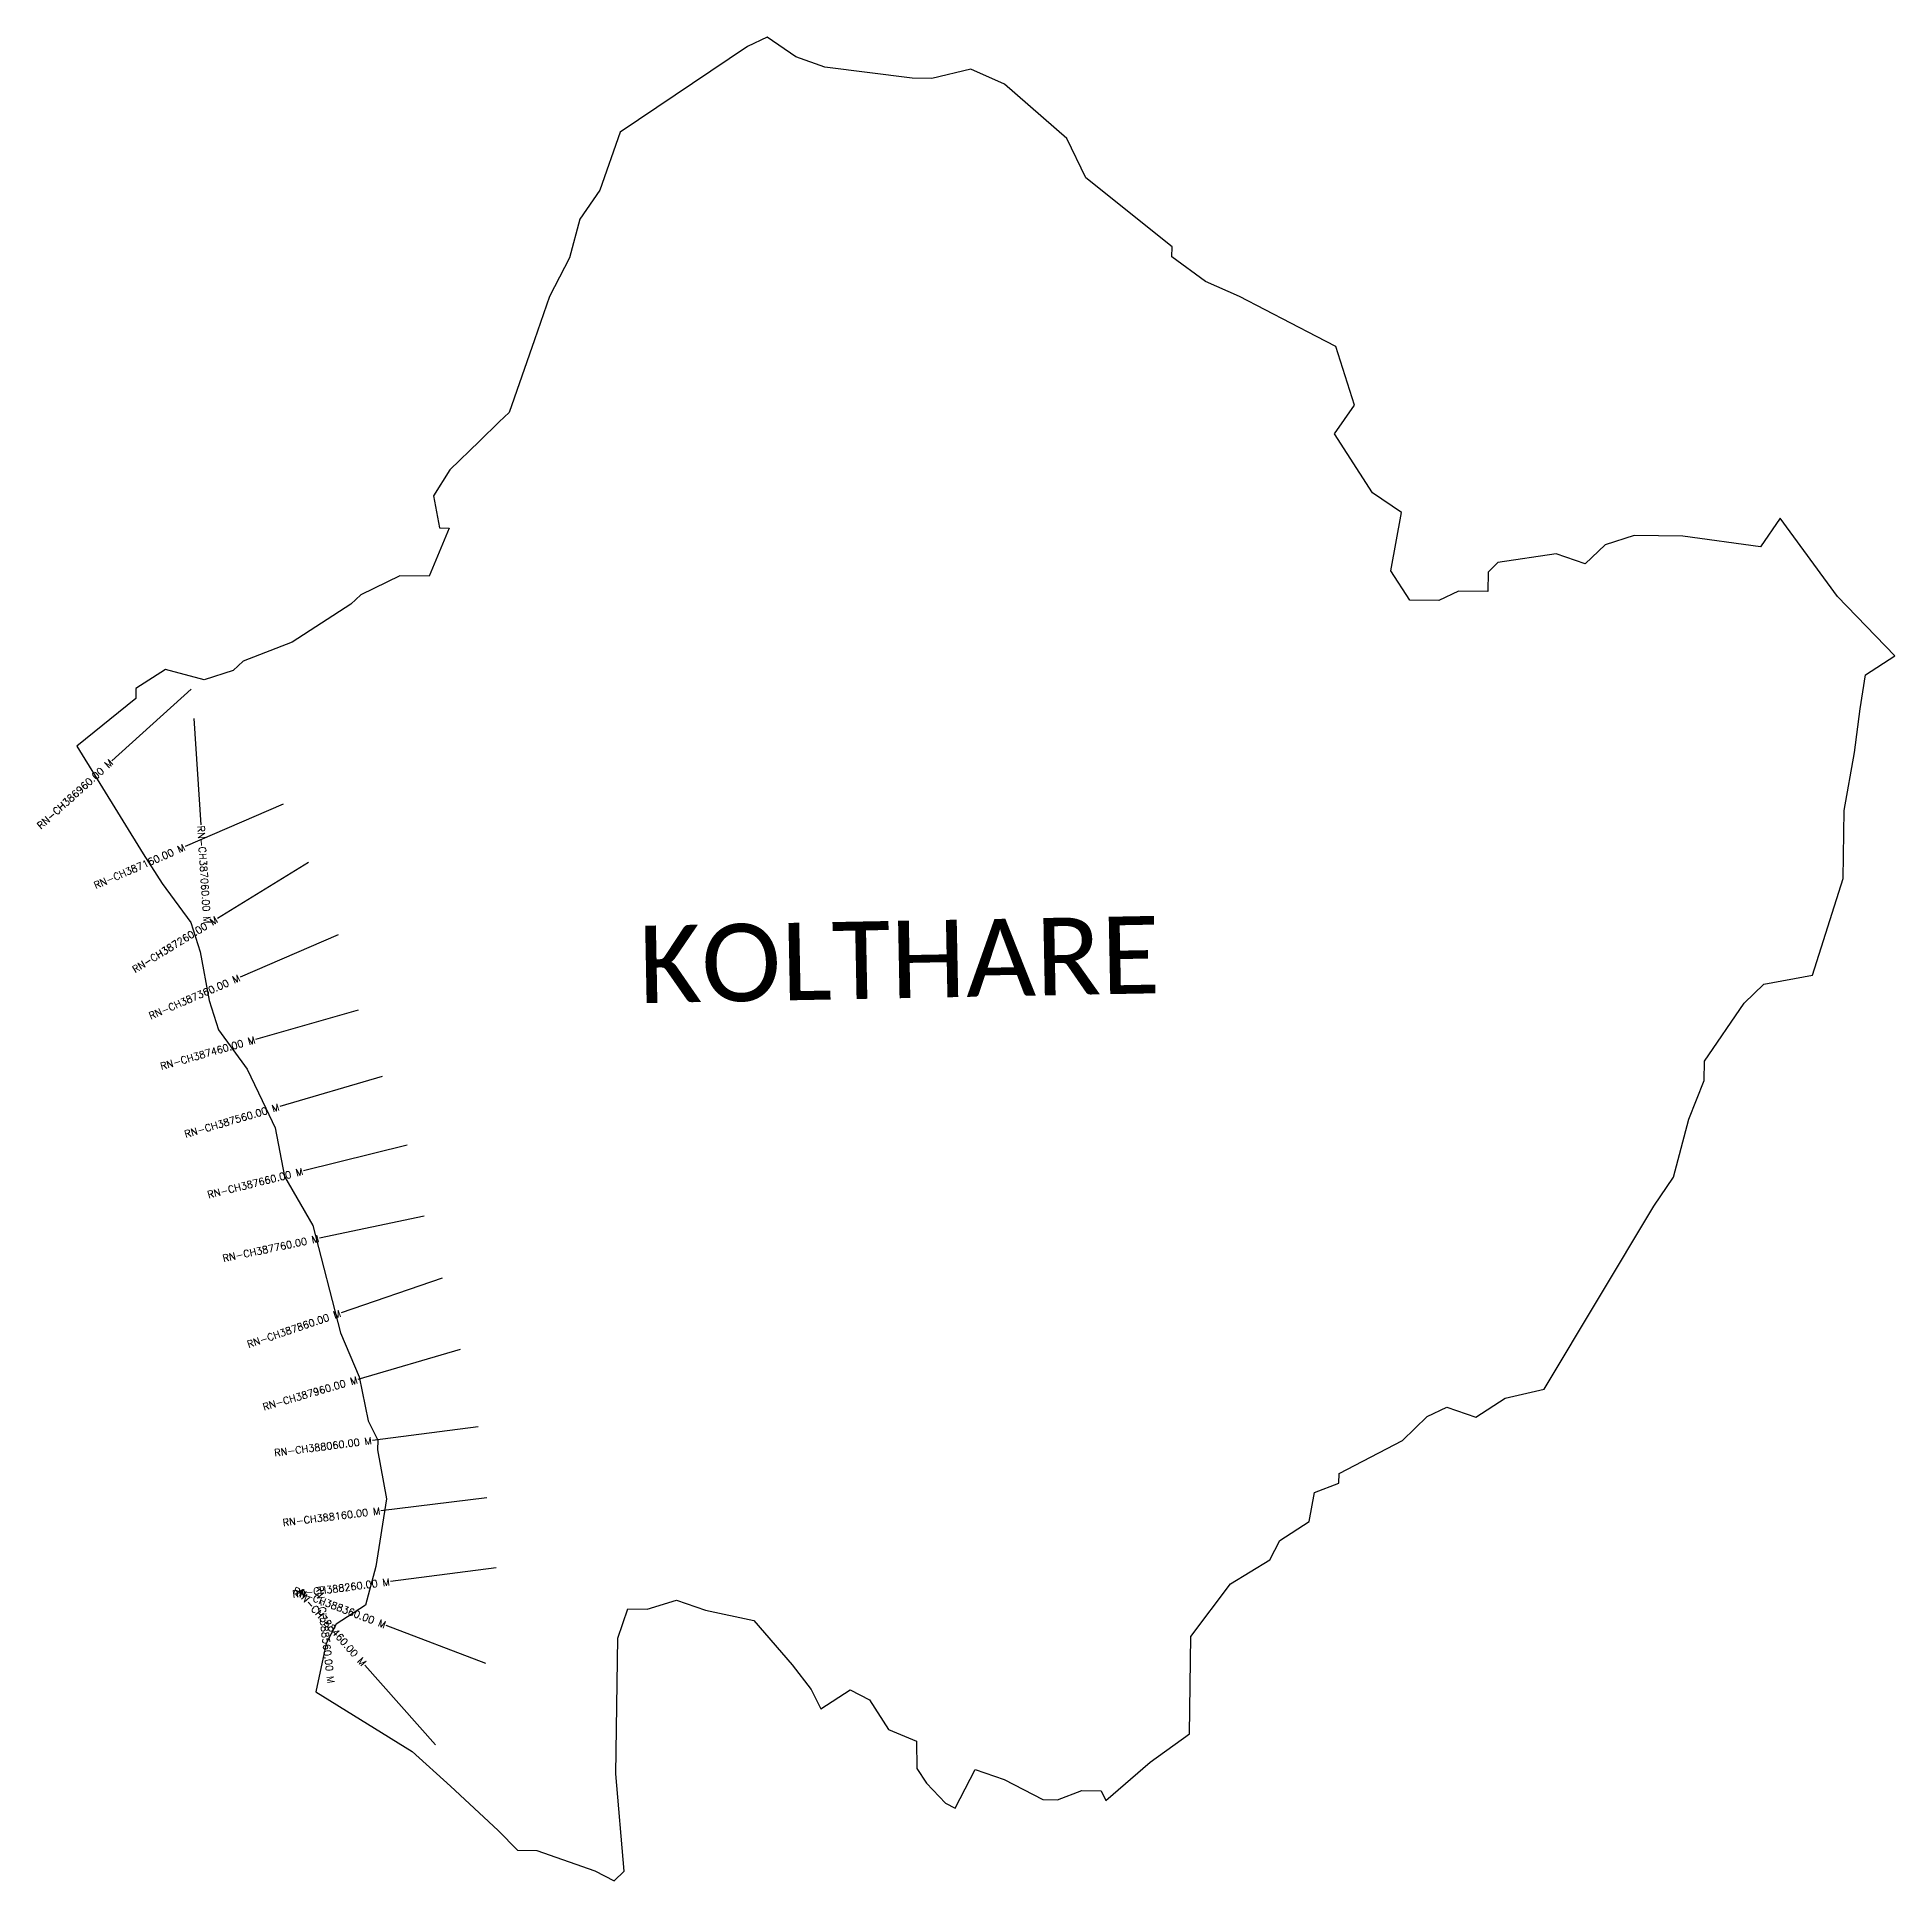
# Model space of a CAD drawing. Header units: metres. Extents: x 301591 to 304202, y 1951583 to 1954173.
import ezdxf
from ezdxf.enums import TextEntityAlignment as Align

# ---------------------------------------------------------------- set-up
doc = ezdxf.new("R2010")
doc.units = ezdxf.units.M
doc.header["$MEASUREMENT"] = 0
for name, color, linetype in [('CS', 134, 'Continuous'), ('CSMark', 6, 'Continuous'), ('VILLAGE BOUNDRY', 10, 'Continuous'), ('VILLAGE NAME', 250, 'Continuous')]:
    doc.layers.add(name, color=color, linetype=linetype)
doc.styles.get("Standard").update_dxf_attribs({"font": 'simplex.shx'})

msp = doc.modelspace()

# ---------------------------------------------------------------- linework, layer by layer
at = {"layer": 'CS'}
for p, q in [((301807.8, 1953257.2), (301696.5, 1953156.6)), ((301811.6, 1953216.1), (301821.3, 1953066.4)), ((301937, 1953095.6), (301799.3, 1953036)), ((301972.5, 1953013.6), (301844.7, 1952935)), ((302014.4, 1952911.8), (301876.7, 1952852.4)), ((302042.6, 1952806.1), (301898.3, 1952764.9)), ((302076.1, 1952712.7), (301932.2, 1952670.5)), ((302111.2, 1952616.4), (301965.7, 1952580.1)), ((302135, 1952516.4), (301988.2, 1952485.6)), ((302160.4, 1952429.3), (302018.5, 1952380.8)), ((302186, 1952329.3), (302042, 1952287.2)), ((302211.3, 1952220.6), (302062.5, 1952201.5)), ((302223.3, 1952120.9), (302074.4, 1952102.7)), ((302236.6, 1952022.3), (302087.8, 1952003)), ((302221.9, 1951888.1), (302081.8, 1951941.5)), ((302151, 1951773.5), (302051.6, 1951885.8))]:
    msp.add_line(p, q, dxfattribs=at)
at = {"layer": 'VILLAGE BOUNDRY'}
msp.add_lwpolyline([(303493.7, 1953423.6), (303508.5, 1953505.3), (303468, 1953533.1), (303414.5, 1953615.9), (303442.4, 1953656.4), (303416.3, 1953738.7), (303389.2, 1953752.7), (303280.8, 1953808.9), (303233.3, 1953830.1), (303186, 1953864.9), (303186.2, 1953878.6), (303064.8, 1953975.9), (303038.3, 1954030.9), (302950.6, 1954107.2), (302903.2, 1954128.4), (302848.4, 1954115.5), (302821, 1954115.9), (302698.4, 1954131.3), (302657.7, 1954145.6), (302617.1, 1954173.4), (302589.6, 1954160.2), (302410.4, 1954039.9), (302381.9, 1953958.4), (302354, 1953917.8), (302339.6, 1953863.5), (302311.5, 1953809.2), (302290.1, 1953748.1), (302254.5, 1953646.2), (302240.7, 1953632.8), (302213, 1953605.9), (302171.4, 1953565.5), (302148.4, 1953528.9), (302156.6, 1953483.8), (302170.3, 1953483.6), (302142, 1953415.8), (302101, 1953416.4), (302046, 1953389.8), (302032.2, 1953376.4), (301949.5, 1953323), (301880.8, 1953296.6), (301867, 1953283.2), (301825.9, 1953270.2), (301771.5, 1953284.6), (301730.1, 1953257.9), (301729.9, 1953244.2), (301647, 1953177.2), (301740.4, 1953025.6), (301767.2, 1952984.3), (301807.3, 1952929.1), (301820.4, 1952887.9), (301833, 1952819.5), (301846.1, 1952778.3), (301886.3, 1952723.2), (301912.8, 1952668.2), (301926, 1952640.7), (301938.7, 1952572.2), (301978.6, 1952503.4), (302017.4, 1952352.7), (302043.8, 1952290.8), (302056.6, 1952229.2), (302069.9, 1952201.7), (302069.7, 1952188.1), (302082.3, 1952119.6), (302067.3, 1952024.3), (302052.9, 1951969.9), (302011.5, 1951943.2), (301997.5, 1951916.1), (301982.9, 1951848), (302118.1, 1951764.1), (302172.1, 1951715.6), (302239.4, 1951653.2), (302266.3, 1951625.5), (302293.6, 1951625.1), (302375.1, 1951596.6), (302402.2, 1951582.5), (302416.1, 1951596), (302404.4, 1951732.7), (302407.2, 1951923.8), (302421.4, 1951964.6), (302448.7, 1951964.2), (302489.8, 1951977.2), (302530.6, 1951963), (302598.6, 1951948.3), (302652.4, 1951886.1), (302679.2, 1951851.6), (302692.4, 1951824.1), (302733.8, 1951850.8), (302760.9, 1951836.8), (302787.6, 1951795.4), (302827.1, 1951778.6), (302827.7, 1951740.3), (302841.1, 1951719.6), (302868, 1951691.9), (302881.6, 1951684.9), (302909.7, 1951739.1), (302950.4, 1951724.9), (303004.6, 1951696.8), (303025.1, 1951696.5), (303059.4, 1951709.6), (303086.7, 1951709.2), (303093.3, 1951695.5), (303155.5, 1951749.2), (303210.7, 1951789.3), (303212.7, 1951925.8), (303268.4, 1952000.1), (303323.5, 1952033.5), (303337.5, 1952060.6), (303378.8, 1952087.3), (303386.3, 1952128.1), (303420.6, 1952141.3), (303420.8, 1952154.9), (303510.2, 1952201.4), (303544.8, 1952235), (303572.3, 1952248.3), (303613, 1952234.1), (303654.4, 1952260.8), (303709.2, 1952273.7), (303863.1, 1952530.8), (303891, 1952571.4), (303912.6, 1952653), (303933.9, 1952707.3), (303934.3, 1952734.6), (303990.1, 1952815.7), (304017.8, 1952842.6), (304086.2, 1952855.3), (304129.1, 1952991.2), (304130.5, 1953086.7), (304145.3, 1953168.4), (304153, 1953229.7), (304160.6, 1953277.4), (304201.9, 1953304.2), (304121.2, 1953387.2), (304040.9, 1953497.6), (304013, 1953457.1), (303904, 1953472.3), (303835.7, 1953473.2), (303794.6, 1953460.2), (303766.9, 1953433.3), (303726.1, 1953447.5), (303644.1, 1953435.1), (303630.2, 1953421.6), (303629.8, 1953394.3), (303588.8, 1953394.9), (303561.3, 1953381.6), (303520.4, 1953382.2)], close=True, dxfattribs=at)

# ---------------------------------------------------------------- texts
at = {"layer": 'CSMark'}
for s, rotation, p in [('RN-CH386960.00 M', 42.1076, (301695.8, 1953156)), ('RN-CH387160.00 M', 23.4138, (301798.4, 1953035.6)), ('RN-CH387260.00 M', 31.5995, (301843.8, 1952934.5)), ('RN-CH387360.00 M', 23.3463, (301875.7, 1952852)), ('RN-CH387460.00 M', 15.9076, (301897.4, 1952764.7)), ('RN-CH387560.00 M', 16.3461, (301931.2, 1952670.2)), ('RN-CH387660.00 M', 14.032, (301964.8, 1952579.8)), ('RN-CH387760.00 M', 11.8744, (301987.2, 1952485.4)), ('RN-CH387860.00 M', 18.8403, (302017.5, 1952380.5)), ('RN-CH387960.00 M', 16.3105, (302041.1, 1952286.9)), ('RN-CH388060.00 M', 7.2886, (302061.5, 1952201.4)), ('RN-CH388160.00 M', 6.9654, (302073.4, 1952102.6)), ('RN-CH388260.00 M', 7.3776, (302086.8, 1952002.9)), ('RN-CH388360.00 M', 339.1448, (302080.8, 1951941.9)), ('RN-CH388460.00 M', 311.5225, (302050.9, 1951886.5)), ('RN-CH388560.00 M', 276.8631, (302004.5, 1951860.2))]:
    msp.add_text(s, height=10, rotation=rotation, dxfattribs=at).set_placement(p, align=Align.MIDDLE_RIGHT)
msp.add_text('RN-CH387060.00 M', height=10, rotation=273.7131, dxfattribs=at).set_placement((301821.4, 1953065.4), align=Align.MIDDLE_LEFT)
at = {"layer": 'VILLAGE NAME', "insert": (302435.5, 1952924.6), "char_height": 108.748, "attachment_point": 1, "rotation": 1.1028}
msp.add_mtext_dynamic_manual_height_columns('{\\fCalibri|b0|i0|c0|p34;KOLTHARE}', width=1571.314, gutter_width=543.7, heights=[0], dxfattribs=at)

doc.saveas('drawing.dxf')
